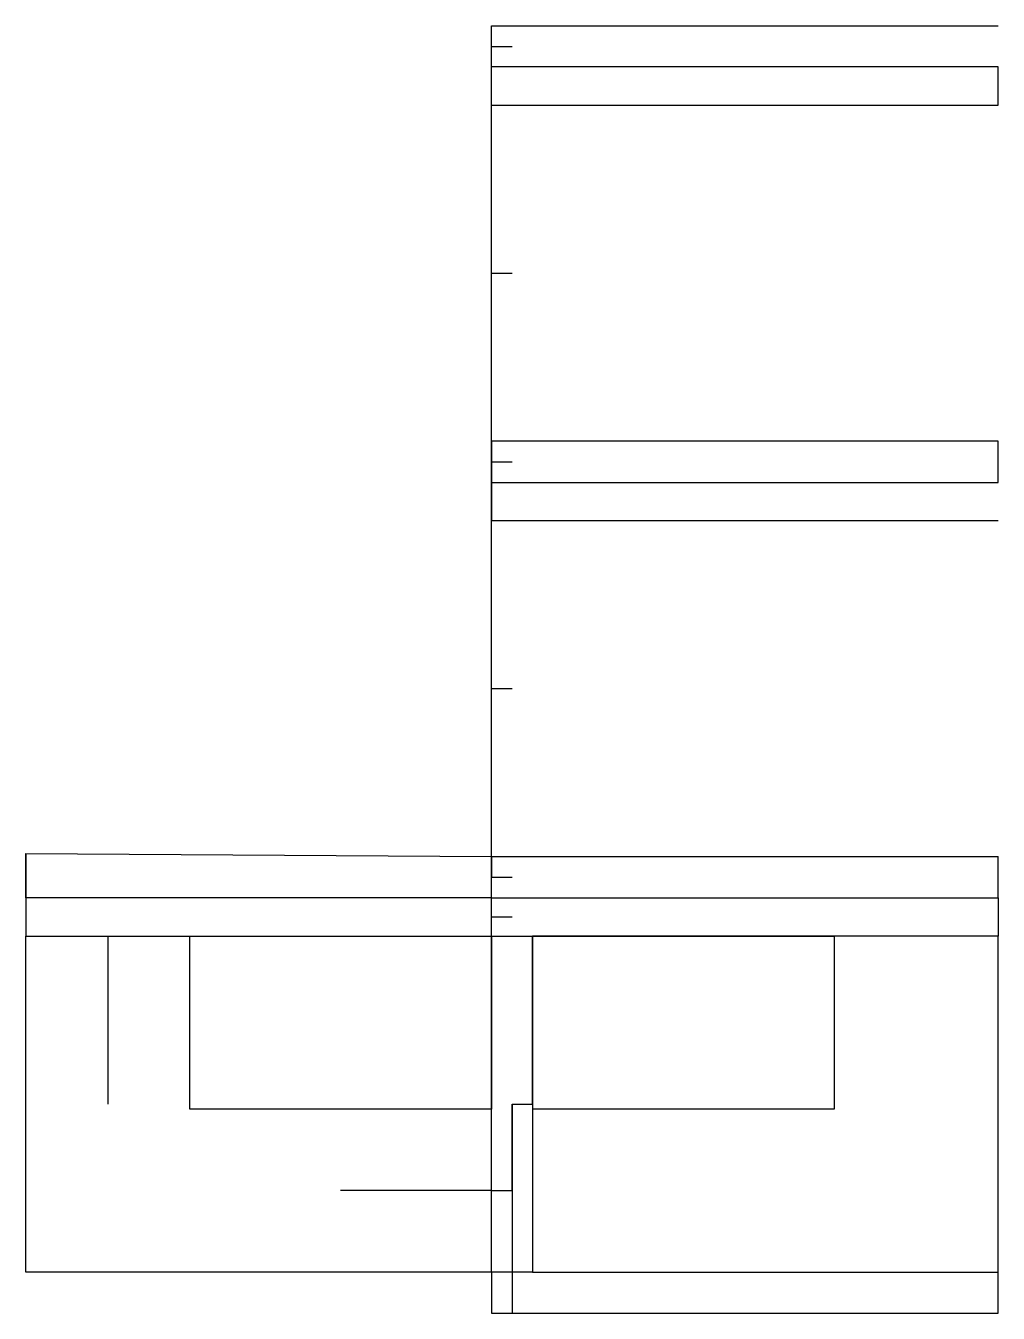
# Model space of a CAD drawing. Header units: millimetres. Extents: x -484 to 483, y -208 to 1072.
import ezdxf

# ---------------------------------------------------------------- set-up
doc = ezdxf.new("R2010")
doc.units = ezdxf.units.MM

msp = doc.modelspace()

# ---------------------------------------------------------------- linework, layer by layer
for p, q in [((-20.5, 659), (-20.5, 1072)), ((-20.5, 1031), (-20.5, 1072)), ((-20.5, 1072), (483.5, 1072)), ((-20.5, 1031), (-20.5, 1051.5)), ((-20.5, 1051.5), (0, 1051.5)), ((483.5, 1031), (-20.5, 1031)), ((483.5, 993), (483.5, 1031)), ((-20.5, 659), (-20.5, 993)), ((-20.5, 993), (483.5, 993)), ((-20.5, 659), (-20.5, 826)), ((-20.5, 826), (0, 826)), ((-20.5, 246), (-20.5, 659)), ((-20.5, 659), (-20.5, 618)), ((483.5, 659), (-20.5, 659)), ((-20.5, 659), (-20.5, 638.5)), ((483.5, 618), (483.5, 659)), ((-20.5, 638.5), (0, 638.5)), ((-20.5, 618), (483.5, 618)), ((-20.5, 618), (-20.5, 580)), ((-20.5, 580), (483.5, 580)), ((-20.5, 246), (-20.5, 413)), ((-20.5, 413), (0, 413)), ((-483.5, 249), (-483.5, 167)), ((-483.5, 205), (-483.5, 249)), ((-483.5, 249), (-20.5, 246)), ((-20.5, 205), (-20.5, 246)), ((-20.5, 246), (483.5, 246)), ((-20.5, 246), (-20.5, 225.5)), ((483.5, 205), (483.5, 246)), ((-20.5, 225.5), (0, 225.5)), ((-20.5, 205), (-483.5, 205)), ((-20.5, 167), (-20.5, 205)), ((-20.5, 205), (483.5, 205)), ((483.5, 205), (483.5, 167)), ((-20.5, 167), (-20.5, 186)), ((-20.5, 186), (0, 186)), ((-483.5, -167), (-483.5, 167)), ((-483.5, 167), (-20.5, 167)), ((-483.5, 167), (-402, 167)), ((-402, 167), (-402, 0)), ((-320.5, -5), (-320.5, 167)), ((-20.5, -167), (-20.5, 167)), ((-20.5, 167), (20.5, 167)), ((-20.5, 167), (-20.5, -5)), ((20.5, 0), (20.5, 167)), ((20.5, 167), (20.5, -167)), ((483.5, 167), (20.5, 167)), ((20.5, 167), (320.5, 167)), ((320.5, 167), (320.5, -5)), ((483.5, -167), (483.5, 167)), ((-483.5, -167), (-483.5, 0)), ((0, 0), (20.5, 0)), ((0, -86), (0, 0)), ((0, 0), (0, -187.5)), ((-20.5, -5), (-320.5, -5)), ((320.5, -5), (20.5, -5)), ((-20.5, -86), (-170.5, -86)), ((-20.5, -167), (-20.5, -86)), ((-20.5, -86), (0, -86)), ((-20.5, -167), (-483.5, -167)), ((20.5, -167), (-20.5, -167)), ((-20.5, -167), (-20.5, -208)), ((20.5, -167), (483.5, -167)), ((483.5, -208), (483.5, -167)), ((0, -187.5), (0, -208)), ((-20.5, -208), (20.5, -208)), ((0, -208), (483.5, -208))]:
    msp.add_line(p, q)

doc.saveas('drawing.dxf')
